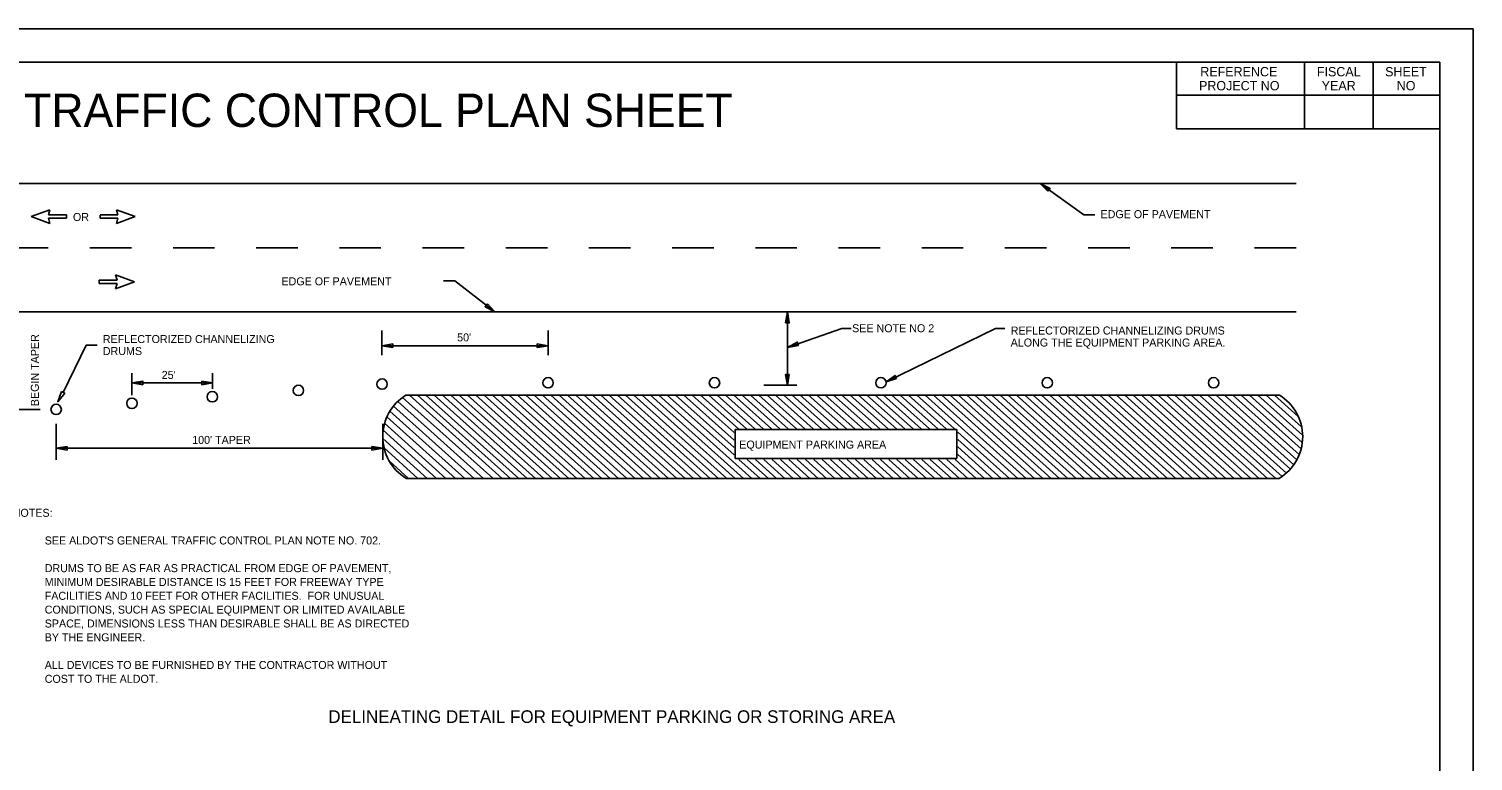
# Model space of a CAD drawing. Extents: x -1.3 to 32.8, y -2 to 20.5.
# Drawn here: x 11.1 to 32.75, y 9.52 to 20.5 of the extents above; entities that cross this region are included whole.
import ezdxf

# ---------------------------------------------------------------- set-up
doc = ezdxf.new("R2010")
doc.units = 0
for name, color, linetype in [('ANNO-SHT', 7, 'Continuous'), ('Default', 7, 'Continuous'), ('Level 1', 7, 'Continuous'), ('PlotBorder', 7, 'Continuous'), ('SHT-BNDRY', 7, 'Continuous')]:
    doc.layers.add(name, color=color, linetype=linetype)

msp = doc.modelspace()

# ---------------------------------------------------------------- linework, layer by layer
at = {"layer": 'Default'}
for p, q in [((28.304, 19.999), (28.304, 19)), ((30.221, 19.505), (30.221, 19.999)), ((31.25, 19.505), (31.25, 19.999)), ((32.25, 19.505), (28.304, 19.505)), ((30.221, 19.505), (30.221, 19)), ((31.25, 19.505), (31.25, 19)), ((32.25, 19), (28.304, 19))]:
    msp.add_line(p, q, dxfattribs=at)
at = {"layer": 'Level 1'}
for p, q in [((10.764, 18.18), (30.095, 18.18)), ((26.914, 17.712), (26.259, 18.18)), ((26.259, 18.18), (26.407, 18.107)), ((26.376, 18.063), (26.259, 18.18)), ((26.407, 18.107), (26.376, 18.063)), ((11.13, 17.684), (11.413, 17.787)), ((11.413, 17.787), (11.391, 17.708)), ((12.432, 17.708), (12.41, 17.787)), ((12.41, 17.787), (12.693, 17.684)), ((11.413, 17.58), (11.13, 17.684)), ((11.391, 17.708), (11.659, 17.708)), ((11.659, 17.66), (11.391, 17.66)), ((11.391, 17.66), (11.413, 17.58)), ((11.659, 17.708), (11.659, 17.66)), ((12.164, 17.708), (12.432, 17.708)), ((12.164, 17.66), (12.164, 17.707)), ((12.432, 17.66), (12.164, 17.66)), ((12.693, 17.684), (12.41, 17.58)), ((12.41, 17.58), (12.432, 17.66)), ((27.078, 17.712), (26.914, 17.712)), ((10.764, 17.216), (11.388, 17.216)), ((12.011, 17.216), (12.635, 17.216)), ((13.259, 17.216), (13.882, 17.216)), ((14.506, 17.216), (15.129, 17.216)), ((15.753, 17.216), (16.376, 17.216)), ((17, 17.216), (17.624, 17.216)), ((18.247, 17.216), (18.871, 17.216)), ((19.494, 17.216), (20.118, 17.216)), ((20.742, 17.216), (21.365, 17.216)), ((21.989, 17.216), (22.612, 17.216)), ((23.236, 17.216), (23.859, 17.216)), ((24.483, 17.216), (25.107, 17.216)), ((25.73, 17.216), (26.354, 17.216)), ((26.977, 17.216), (27.601, 17.216)), ((28.225, 17.216), (28.848, 17.216)), ((29.472, 17.216), (30.095, 17.216)), ((12.152, 16.73), (12.419, 16.73)), ((12.152, 16.682), (12.152, 16.729)), ((12.419, 16.682), (12.152, 16.682)), ((12.419, 16.73), (12.397, 16.809)), ((12.397, 16.809), (12.681, 16.706)), ((12.681, 16.706), (12.397, 16.602)), ((12.397, 16.602), (12.419, 16.682)), ((17.312, 16.72), (17.484, 16.72)), ((17.484, 16.72), (18.084, 16.253)), ((10.764, 16.253), (30.095, 16.253)), ((17.938, 16.331), (17.972, 16.374)), ((18.084, 16.253), (17.938, 16.331)), ((17.972, 16.374), (18.084, 16.253)), ((22.443, 16.089), (22.471, 16.253)), ((22.471, 16.253), (22.471, 15.153)), ((22.471, 16.253), (22.498, 16.089)), ((22.498, 16.089), (22.443, 16.089)), ((16.389, 15.605), (16.389, 15.975)), ((18.882, 15.605), (18.882, 15.975)), ((23.285, 16.007), (22.471, 15.721)), ((23.424, 16.007), (23.285, 16.007)), ((25.587, 16.003), (23.948, 15.206)), ((25.727, 16.003), (25.587, 16.003)), ((11.957, 15.753), (11.612, 15.047)), ((12.121, 15.753), (11.957, 15.753)), ((16.389, 15.747), (16.552, 15.774)), ((18.882, 15.747), (16.389, 15.747)), ((16.552, 15.72), (16.389, 15.747)), ((16.552, 15.774), (16.552, 15.72)), ((18.719, 15.72), (18.719, 15.774)), ((18.719, 15.774), (18.882, 15.747)), ((18.882, 15.747), (18.719, 15.72)), ((22.471, 15.721), (22.616, 15.801)), ((22.634, 15.749), (22.471, 15.721)), ((22.616, 15.801), (22.634, 15.749)), ((12.642, 15.004), (12.642, 15.334)), ((12.642, 15.19), (12.805, 15.217)), ((12.805, 15.162), (12.642, 15.19)), ((12.642, 15.19), (13.851, 15.19)), ((12.805, 15.217), (12.805, 15.162)), ((13.688, 15.162), (13.688, 15.217)), ((13.688, 15.217), (13.851, 15.19)), ((13.851, 15.19), (13.688, 15.162)), ((13.851, 15.098), (13.851, 15.334)), ((22.471, 15.153), (22.443, 15.316)), ((22.443, 15.316), (22.498, 15.316)), ((22.498, 15.316), (22.471, 15.153)), ((23.948, 15.206), (24.083, 15.302)), ((24.107, 15.253), (23.948, 15.206)), ((24.083, 15.302), (24.107, 15.253)), ((11.588, 15.06), (11.53, 14.906)), ((11.53, 14.906), (11.635, 15.033)), ((11.635, 15.033), (11.588, 15.06)), ((16.7, 14.971), (18.051, 13.76)), ((16.751, 15.005), (29.846, 15.005)), ((16.802, 15.005), (18.193, 13.758)), ((16.926, 15.005), (18.318, 13.758)), ((17.051, 15.005), (18.442, 13.758)), ((17.176, 15.005), (18.567, 13.758)), ((17.301, 15.005), (18.692, 13.758)), ((17.425, 15.005), (18.816, 13.758)), ((17.55, 15.005), (18.941, 13.758)), ((17.675, 15.005), (19.066, 13.758)), ((17.799, 15.005), (19.191, 13.758)), ((17.924, 15.005), (19.315, 13.758)), ((18.049, 15.005), (19.44, 13.758)), ((18.174, 15.005), (19.565, 13.758)), ((18.298, 15.005), (19.689, 13.758)), ((18.423, 15.005), (19.814, 13.758)), ((18.548, 15.005), (19.939, 13.758)), ((18.672, 15.005), (20.064, 13.758)), ((18.797, 15.005), (20.188, 13.758)), ((18.922, 15.005), (20.313, 13.758)), ((19.047, 15.005), (20.438, 13.758)), ((19.171, 15.005), (20.562, 13.758)), ((19.296, 15.005), (20.687, 13.758)), ((19.421, 15.005), (20.812, 13.758)), ((19.545, 15.005), (20.937, 13.758)), ((19.67, 15.005), (21.061, 13.758)), ((19.795, 15.005), (21.186, 13.758)), ((19.92, 15.005), (21.311, 13.758)), ((20.044, 15.005), (21.435, 13.758)), ((20.169, 15.005), (21.56, 13.758)), ((20.294, 15.005), (21.685, 13.758)), ((20.418, 15.005), (21.81, 13.758)), ((20.543, 15.005), (21.934, 13.758)), ((20.668, 15.005), (21.669, 14.108)), ((20.793, 15.005), (21.669, 14.22)), ((20.917, 15.005), (21.669, 14.332)), ((21.042, 15.005), (21.669, 14.443)), ((21.167, 15.005), (21.734, 14.498)), ((21.291, 15.005), (21.858, 14.498)), ((21.416, 15.005), (21.983, 14.498)), ((21.541, 15.005), (22.108, 14.498)), ((21.666, 15.005), (22.233, 14.498)), ((21.79, 15.005), (22.357, 14.498)), ((21.915, 15.005), (22.482, 14.498)), ((22.04, 15.005), (22.607, 14.498)), ((22.116, 15.153), (22.612, 15.153)), ((22.165, 15.005), (22.731, 14.498)), ((22.289, 15.005), (22.856, 14.498)), ((22.414, 15.005), (22.981, 14.498)), ((22.539, 15.005), (23.106, 14.498)), ((22.663, 15.005), (23.23, 14.498)), ((22.788, 15.005), (23.355, 14.498)), ((22.913, 15.005), (23.48, 14.498)), ((23.038, 15.005), (23.604, 14.498)), ((23.162, 15.005), (23.729, 14.498)), ((23.287, 15.005), (23.854, 14.498)), ((23.412, 15.005), (23.979, 14.498)), ((23.536, 15.005), (24.103, 14.498)), ((23.661, 15.005), (24.228, 14.498)), ((23.786, 15.005), (24.353, 14.498)), ((23.911, 15.005), (24.477, 14.498)), ((24.035, 15.005), (24.602, 14.498)), ((24.16, 15.005), (24.727, 14.498)), ((24.285, 15.005), (24.852, 14.498)), ((24.409, 15.005), (24.976, 14.498)), ((24.534, 15.005), (25.925, 13.758)), ((24.659, 15.005), (26.05, 13.758)), ((24.784, 15.005), (26.175, 13.758)), ((24.908, 15.005), (26.299, 13.758)), ((25.033, 15.005), (26.424, 13.758)), ((25.158, 15.005), (26.549, 13.758)), ((25.282, 15.005), (26.674, 13.758)), ((25.407, 15.005), (26.798, 13.758)), ((25.532, 15.005), (26.923, 13.758)), ((25.657, 15.005), (27.048, 13.758)), ((25.781, 15.005), (27.172, 13.758)), ((25.906, 15.005), (27.297, 13.758)), ((26.031, 15.005), (27.422, 13.758)), ((26.155, 15.005), (27.547, 13.758)), ((26.28, 15.005), (27.671, 13.758)), ((26.405, 15.005), (27.796, 13.758)), ((26.53, 15.005), (27.921, 13.758)), ((26.654, 15.005), (28.045, 13.758)), ((26.779, 15.005), (28.17, 13.758)), ((26.904, 15.005), (28.295, 13.758)), ((27.028, 15.005), (28.42, 13.758)), ((27.153, 15.005), (28.544, 13.758)), ((27.278, 15.005), (28.669, 13.758)), ((27.403, 15.005), (28.794, 13.758)), ((27.527, 15.005), (28.918, 13.758)), ((27.652, 15.005), (29.043, 13.758)), ((27.777, 15.005), (29.168, 13.758)), ((27.901, 15.005), (29.293, 13.758)), ((28.026, 15.005), (29.417, 13.758)), ((28.151, 15.005), (29.542, 13.758)), ((28.276, 15.005), (29.667, 13.758)), ((28.4, 15.005), (29.791, 13.758)), ((28.525, 15.005), (29.886, 13.786)), ((28.65, 15.005), (29.952, 13.838)), ((28.774, 15.005), (30.01, 13.898)), ((28.899, 15.005), (30.062, 13.962)), ((29.024, 15.005), (30.107, 14.035)), ((29.149, 15.005), (30.143, 14.114)), ((29.273, 15.005), (30.171, 14.2)), ((29.398, 15.005), (30.189, 14.297)), ((29.523, 15.005), (30.194, 14.403)), ((29.648, 15.005), (30.179, 14.528)), ((29.772, 15.005), (30.128, 14.687)), ((11.269, 14.791), (10.901, 14.791)), ((16.51, 14.764), (17.632, 13.758)), ((16.565, 14.841), (17.771, 13.758)), ((16.627, 14.91), (17.912, 13.758)), ((11.506, 14.035), (11.506, 14.577)), ((16.403, 14.035), (16.403, 14.577)), ((16.431, 14.584), (17.35, 13.758)), ((16.465, 14.678), (17.491, 13.758)), ((16.403, 14.357), (17.07, 13.758)), ((16.409, 14.478), (17.211, 13.758)), ((25.008, 14.491), (21.685, 14.491)), ((21.685, 14.491), (21.685, 14.057)), ((25.008, 14.057), (25.008, 14.491)), ((25.026, 14.452), (25.801, 13.758)), ((25.026, 14.341), (25.676, 13.758)), ((11.506, 14.208), (11.669, 14.235)), ((11.506, 14.208), (16.389, 14.208)), ((11.669, 14.181), (11.506, 14.208)), ((11.669, 14.235), (11.669, 14.181)), ((16.24, 14.181), (16.24, 14.235)), ((16.24, 14.235), (16.403, 14.208)), ((16.403, 14.208), (16.24, 14.181)), ((16.422, 14.214), (16.931, 13.758)), ((25.026, 14.229), (25.551, 13.758)), ((25.026, 14.117), (25.426, 13.758)), ((16.498, 14.021), (16.79, 13.758)), ((21.685, 14.057), (25.008, 14.057)), ((21.743, 14.042), (22.059, 13.758)), ((21.867, 14.042), (22.184, 13.758)), ((21.992, 14.042), (22.308, 13.758)), ((22.117, 14.042), (22.433, 13.758)), ((22.242, 14.042), (22.558, 13.758)), ((22.366, 14.042), (22.683, 13.758)), ((22.491, 14.042), (22.807, 13.758)), ((22.616, 14.042), (22.932, 13.758)), ((22.74, 14.042), (23.057, 13.758)), ((22.865, 14.042), (23.181, 13.758)), ((22.99, 14.042), (23.306, 13.758)), ((23.115, 14.042), (23.431, 13.758)), ((23.239, 14.042), (23.556, 13.758)), ((23.364, 14.042), (23.68, 13.758)), ((23.489, 14.042), (23.805, 13.758)), ((23.613, 14.042), (23.93, 13.758)), ((23.738, 14.042), (24.054, 13.758)), ((23.863, 14.042), (24.179, 13.758)), ((23.988, 14.042), (24.304, 13.758)), ((24.112, 14.042), (24.429, 13.758)), ((24.237, 14.042), (24.553, 13.758)), ((24.362, 14.042), (24.678, 13.758)), ((24.487, 14.042), (24.803, 13.758)), ((24.611, 14.042), (24.928, 13.758)), ((24.736, 14.042), (25.052, 13.758)), ((24.861, 14.042), (25.177, 13.758)), ((24.985, 14.042), (25.302, 13.758)), ((16.751, 13.758), (29.846, 13.758))]:
    msp.add_line(p, q, dxfattribs=at)
for points in [[(26.376, 18.063), (26.407, 18.107), (26.259, 18.18)], [(17.972, 16.374), (17.938, 16.331), (18.084, 16.253)], [(22.443, 16.089), (22.498, 16.089), (22.471, 16.253)], [(16.552, 15.72), (16.552, 15.774), (16.389, 15.747)], [(18.719, 15.774), (18.719, 15.72), (18.882, 15.747)], [(22.634, 15.749), (22.616, 15.801), (22.471, 15.721)], [(12.805, 15.162), (12.805, 15.217), (12.642, 15.19)], [(13.688, 15.217), (13.688, 15.162), (13.851, 15.19)], [(22.498, 15.316), (22.443, 15.316), (22.471, 15.153)], [(24.107, 15.253), (24.083, 15.302), (23.948, 15.206)], [(11.588, 15.06), (11.635, 15.033), (11.53, 14.906)], [(11.669, 14.181), (11.669, 14.235), (11.506, 14.208)], [(16.24, 14.235), (16.24, 14.181), (16.403, 14.208)]]:
    msp.add_lwpolyline(points, close=True, dxfattribs=at)
for centre in [(16.393, 15.172), (18.882, 15.192), (21.377, 15.192), (23.871, 15.192), (26.365, 15.192), (28.86, 15.192), (12.642, 14.883), (13.848, 14.981), (15.139, 15.076), (11.506, 14.792)]:
    msp.add_circle(centre, 0.078, dxfattribs=at)
for centre, start, end in [((17.136, 14.383), 121.6817, 238.3183), ((29.462, 14.383), 301.6817, 58.3183)]:
    msp.add_arc(centre, 0.733, start, end, dxfattribs=at)
at = {"layer": 'PlotBorder'}
msp.add_lwpolyline([(-1.25, -1.501), (32.75, -1.501), (32.75, 20.499), (-1.25, 20.499)], close=True, dxfattribs=at)
at = {"layer": 'SHT-BNDRY'}
msp.add_lwpolyline([(0, -1.001), (32.25, -1.001), (32.25, 19.999), (0, 19.999)], close=True, dxfattribs=at)

# ---------------------------------------------------------------- texts
at = {"layer": 'ANNO-SHT'}
msp.add_text('     TEMPORARY TRAFFIC CONTROL PLAN SHEET       ', height=0.49995, dxfattribs=at).set_placement((5.677, 19.028))
at = {"layer": 'Default'}
for s, p in [('REFERENCE', (28.66, 19.787)), ('FISCAL', (30.408, 19.787)), ('SHEET', (31.431, 19.787)), ('PROJECT NO', (28.641, 19.577)), ('YEAR', (30.48, 19.577)), ('NO', (31.605, 19.577))]:
    msp.add_text(s, height=0.14, dxfattribs=at).set_placement(p)
at = {"layer": 'Level 1'}
for s, height, p in [('EDGE OF PAVEMENT', 0.12, (27.164, 17.66)), ('OR', 0.12, (11.758, 17.618)), ('EDGE OF PAVEMENT', 0.12, (14.884, 16.653)), ('SEE NOTE NO 2', 0.12, (23.44, 15.949)), ('REFLECTORIZED CHANNELIZING DRUMS', 0.12, (25.817, 15.915)), ('REFLECTORIZED CHANNELIZING', 0.12, (12.206, 15.787)), ("50'", 0.12, (17.518, 15.812)), ('ALONG THE EQUIPMENT PARKING AREA.', 0.12, (25.817, 15.735)), ('DRUMS ', 0.12, (12.206, 15.607)), ("25'", 0.12, (13.089, 15.249)), ("100' TAPER", 0.12, (13.546, 14.274)), ('EQUIPMENT PARKING AREA', 0.12, (21.748, 14.204)), ('NOTES:', 0.12, (10.855, 13.181)), ("SEE ALDOT'S GENERAL TRAFFIC CONTROL PLAN NOTE NO. 702.", 0.12, (11.335, 12.766)), ('DRUMS TO BE AS FAR AS PRACTICAL FROM EDGE OF PAVEMENT,', 0.12, (11.335, 12.351)), ('MINIMUM DESIRABLE DISTANCE IS 15 FEET FOR FREEWAY TYPE ', 0.12, (11.335, 12.144)), ('FACILITIES AND 10 FEET FOR OTHER FACILITIES.  FOR UNUSUAL', 0.12, (11.335, 11.936)), ('CONDITIONS, SUCH AS SPECIAL EQUIPMENT OR LIMITED AVAILABLE', 0.12, (11.335, 11.729)), ('SPACE, DIMENSIONS LESS THAN DESIRABLE SHALL BE AS DIRECTED', 0.12, (11.335, 11.521)), ('BY THE ENGINEER.', 0.12, (11.335, 11.314)), ('ALL DEVICES TO BE FURNISHED BY THE CONTRACTOR WITHOUT', 0.12, (11.335, 10.899)), ('COST TO THE ALDOT.', 0.12, (11.335, 10.691)), ('DELINEATING DETAIL FOR EQUIPMENT PARKING OR STORING AREA', 0.19, (15.587, 10.089))]:
    msp.add_text(s, height=height, dxfattribs=at).set_placement(p)
msp.add_text('BEGIN TAPER', height=0.12, rotation=90, dxfattribs=at).set_placement((11.247, 14.841))

doc.saveas('drawing.dxf')
